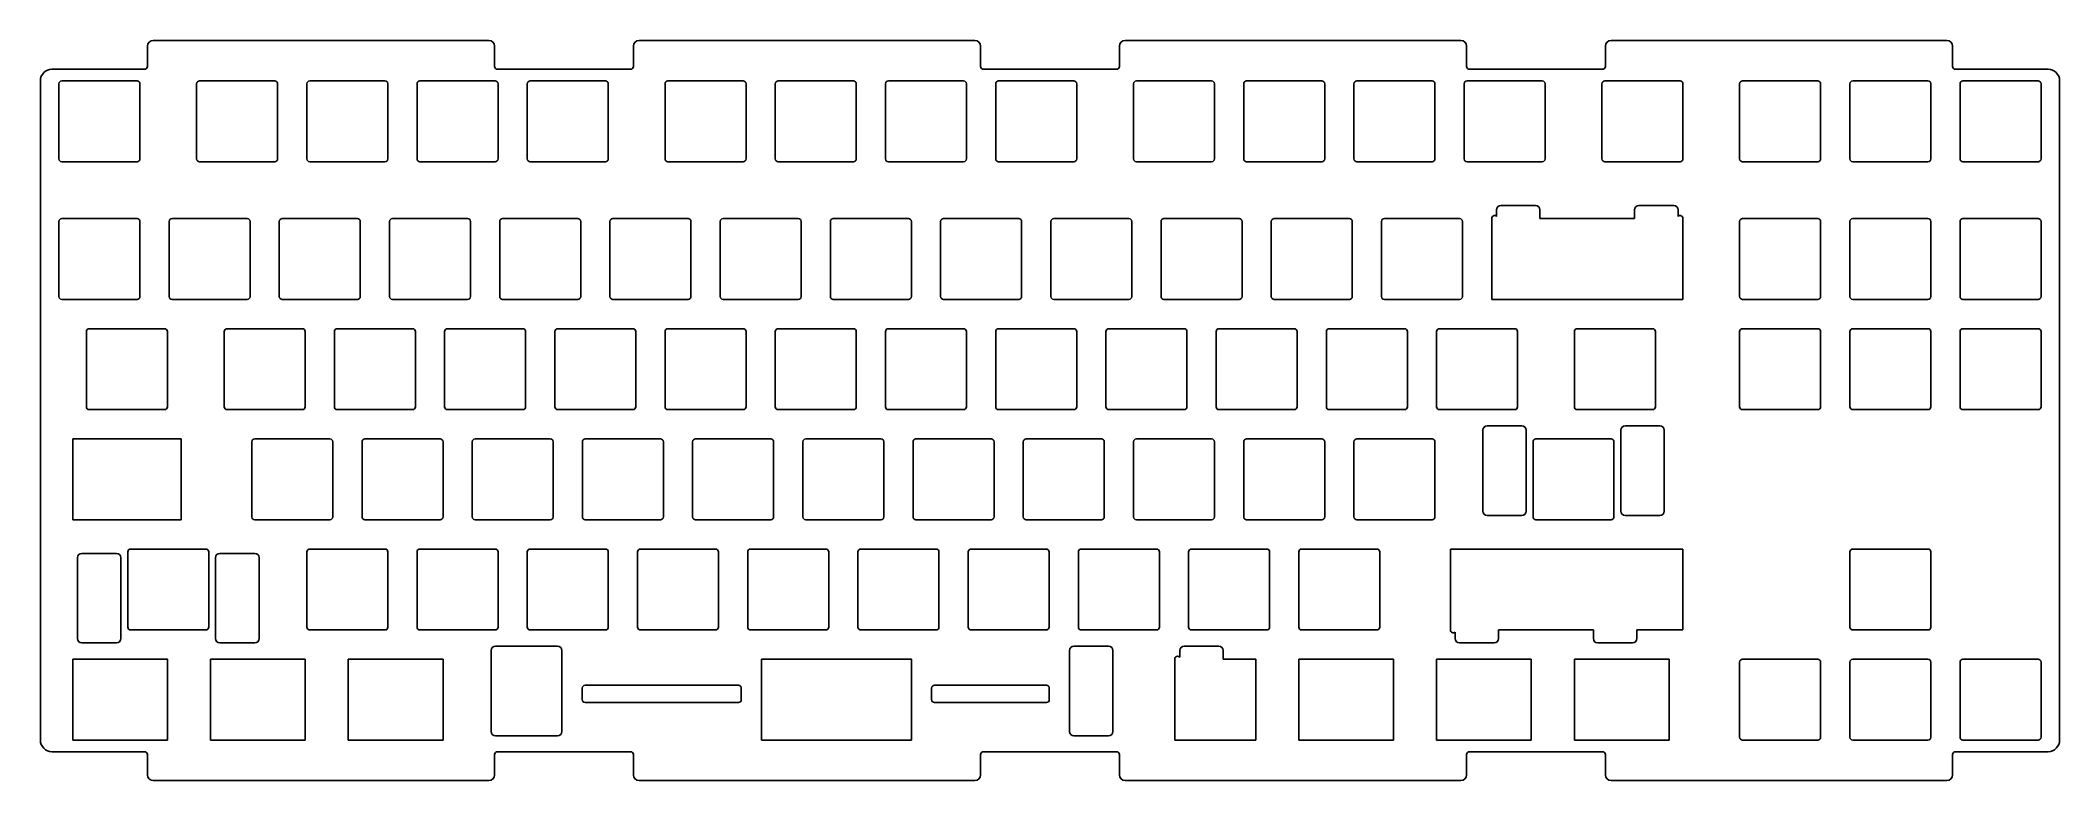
# Model space of a CAD drawing. Header units: millimetres. Extents: x 1 to 350, y -129 to -1.
import ezdxf

# ---------------------------------------------------------------- set-up
doc = ezdxf.new("R2010")
doc.units = ezdxf.units.MM
doc.linetypes.add('Continuous2', pattern=[0])

msp = doc.modelspace()

# ---------------------------------------------------------------- linework, layer by layer
at = {"color": 7, "linetype": 'Continuous2', "lineweight": -3, "true_color": 0xffffff}
for p, q in [((19.79, -2.38), (19.79, -5.88)), ((78.79, -1.38), (20.79, -1.38)), ((79.79, -5.88), (79.79, -2.38)), ((103.79, -2.38), (103.79, -5.88)), ((162.79, -1.38), (104.79, -1.38)), ((163.79, -5.88), (163.79, -2.38)), ((187.79, -2.38), (187.79, -5.88)), ((246.79, -1.38), (188.79, -1.38)), ((247.79, -5.88), (247.79, -2.38)), ((271.79, -2.38), (271.79, -5.88)), ((330.79, -1.38), (272.79, -1.38)), ((331.79, -5.88), (331.79, -2.38)), ((19.29, -6.38), (3.28, -6.38)), ((103.29, -6.38), (80.29, -6.38)), ((187.29, -6.38), (164.29, -6.38)), ((271.29, -6.38), (248.29, -6.38)), ((332.29, -6.38), (348.29, -6.38, 0)), ((1.28, -8.38), (1.28, -122.39)), ((4.48, -8.88), (4.48, -21.88)), ((4.98, -8.38), (17.98, -8.38)), ((18.48, -8.88), (18.48, -21.88)), ((28.29, -21.88), (28.29, -8.88)), ((28.79, -8.38), (41.79, -8.38)), ((42.29, -8.88), (42.29, -21.88)), ((47.34, -21.88), (47.34, -8.88)), ((47.84, -8.38), (60.84, -8.38)), ((61.34, -8.88), (61.34, -21.88)), ((66.39, -21.88), (66.39, -8.88)), ((66.89, -8.38), (79.89, -8.38)), ((80.39, -8.88), (80.39, -21.88)), ((85.44, -21.88), (85.44, -8.88)), ((85.94, -8.38), (98.94, -8.38)), ((99.44, -8.88), (99.44, -21.88)), ((109.25, -21.88), (109.25, -8.88)), ((109.75, -8.38), (122.75, -8.38)), ((123.25, -8.88), (123.25, -21.88)), ((128.3, -21.88), (128.3, -8.88)), ((128.8, -8.38), (141.8, -8.38)), ((142.3, -8.88), (142.3, -21.88)), ((147.35, -21.88), (147.35, -8.88)), ((147.85, -8.38), (160.85, -8.38)), ((161.35, -8.88), (161.35, -21.88)), ((166.4, -21.88), (166.4, -8.88)), ((166.9, -8.38), (179.9, -8.38)), ((180.4, -8.88), (180.4, -21.88)), ((190.22, -21.88), (190.22, -8.88)), ((190.72, -8.38), (203.72, -8.38)), ((204.22, -8.88), (204.22, -21.88)), ((209.27, -21.88), (209.27, -8.88)), ((209.77, -8.38), (222.77, -8.38)), ((223.27, -8.88), (223.27, -21.88)), ((228.32, -21.88), (228.32, -8.88)), ((228.82, -8.38), (241.82, -8.38)), ((242.32, -8.88), (242.32, -21.88)), ((247.37, -21.88), (247.37, -8.88)), ((247.87, -8.38), (260.87, -8.38)), ((261.37, -8.88), (261.37, -21.88)), ((271.18, -21.88), (271.18, -8.88)), ((271.68, -8.38), (284.68, -8.38)), ((285.18, -8.88), (285.18, -21.88)), ((294.99, -21.88), (294.99, -8.88)), ((295.49, -8.38), (308.49, -8.38)), ((308.99, -8.88), (308.99, -21.88)), ((314.04, -21.88), (314.04, -8.88)), ((314.54, -8.38), (327.54, -8.38)), ((328.04, -8.88), (328.04, -21.88)), ((333.09, -21.88), (333.09, -8.88)), ((333.59, -8.38), (346.59, -8.38)), ((347.09, -8.88), (347.09, -21.88)), ((350.29, -8.38), (350.29, -122.39)), ((4.98, -22.38), (17.98, -22.38)), ((28.79, -22.38), (41.79, -22.38)), ((47.84, -22.38), (60.84, -22.38)), ((66.89, -22.38), (79.89, -22.38)), ((85.94, -22.38), (98.94, -22.38)), ((109.75, -22.38), (122.75, -22.38)), ((128.8, -22.38), (141.8, -22.38)), ((147.85, -22.38), (160.85, -22.38)), ((166.9, -22.38), (179.9, -22.38)), ((190.72, -22.38), (203.72, -22.38)), ((209.77, -22.38), (222.77, -22.38)), ((228.82, -22.38), (241.82, -22.38)), ((247.87, -22.38), (260.87, -22.38)), ((271.68, -22.38), (284.68, -22.38)), ((295.49, -22.38), (308.49, -22.38)), ((314.54, -22.38), (327.54, -22.38)), ((333.59, -22.38), (346.59, -22.38)), ((252.97, -30.69), (252.97, -31.83)), ((259.72, -29.94), (253.72, -29.94)), ((260.47, -32.19), (260.47, -30.69)), ((276.84, -30.69), (276.84, -32.19)), ((283.59, -29.94), (277.59, -29.94)), ((284.34, -31.83), (284.34, -30.69)), ((4.48, -32.69), (4.48, -45.69)), ((4.98, -32.19), (17.98, -32.19)), ((18.48, -32.69), (18.48, -45.69)), ((23.53, -45.69), (23.53, -32.69)), ((24.03, -32.19), (37.03, -32.19)), ((37.53, -32.69), (37.53, -45.69)), ((42.58, -45.69), (42.58, -32.69)), ((43.08, -32.19), (56.08, -32.19)), ((56.58, -32.69), (56.58, -45.69)), ((61.63, -45.69), (61.63, -32.69)), ((62.13, -32.19), (75.13, -32.19)), ((75.63, -32.69), (75.63, -45.69)), ((80.68, -45.69), (80.68, -32.69)), ((81.18, -32.19), (94.18, -32.19)), ((94.68, -32.69), (94.68, -45.69)), ((99.73, -45.69), (99.73, -32.69)), ((100.23, -32.19), (113.23, -32.19)), ((113.73, -32.69), (113.73, -45.69)), ((118.78, -45.69), (118.78, -32.69)), ((119.28, -32.19), (132.28, -32.19)), ((132.78, -32.69), (132.78, -45.69)), ((137.83, -45.69), (137.83, -32.69)), ((138.33, -32.19), (151.33, -32.19)), ((151.83, -32.69), (151.83, -45.69)), ((156.88, -45.69), (156.88, -32.69)), ((157.38, -32.19), (170.38, -32.19)), ((170.88, -32.69), (170.88, -45.69)), ((175.93, -45.69), (175.93, -32.69)), ((176.43, -32.19), (189.43, -32.19)), ((189.93, -32.69), (189.93, -45.69)), ((194.98, -45.69), (194.98, -32.69)), ((195.48, -32.19), (208.48, -32.19)), ((208.98, -32.69), (208.98, -45.69)), ((214.03, -45.69), (214.03, -32.69)), ((214.53, -32.19), (227.53, -32.19)), ((228.03, -32.69), (228.03, -45.69)), ((233.08, -45.69), (233.08, -32.69)), ((233.58, -32.19), (246.58, -32.19)), ((247.08, -32.69), (247.08, -45.69)), ((252.13, -46.19), (252.13, -32.19)), ((260.47, -32.19), (276.84, -32.19)), ((294.99, -45.69), (294.99, -32.69)), ((295.49, -32.19), (308.49, -32.19)), ((308.99, -32.69), (308.99, -45.69)), ((314.04, -45.69), (314.04, -32.69)), ((314.54, -32.19), (327.54, -32.19)), ((328.04, -32.69), (328.04, -45.69)), ((333.09, -45.69), (333.09, -32.69)), ((333.59, -32.19), (346.59, -32.19)), ((347.09, -32.69), (347.09, -45.69)), ((4.98, -46.19), (17.98, -46.19)), ((24.03, -46.19), (37.03, -46.19)), ((43.08, -46.19), (56.08, -46.19)), ((62.13, -46.19), (75.13, -46.19)), ((81.18, -46.19), (94.18, -46.19)), ((100.23, -46.19), (113.23, -46.19)), ((119.28, -46.19), (132.28, -46.19)), ((138.33, -46.19), (151.33, -46.19)), ((157.38, -46.19), (170.38, -46.19)), ((176.43, -46.19), (189.43, -46.19)), ((195.48, -46.19), (208.48, -46.19)), ((214.53, -46.19), (227.53, -46.19)), ((233.58, -46.19), (246.58, -46.19)), ((284.18, -46.19), (253.13, -46.19)), ((295.49, -46.19), (308.49, -46.19)), ((314.54, -46.19), (327.54, -46.19)), ((333.59, -46.19), (346.59, -46.19)), ((9.24, -64.74), (9.24, -51.74)), ((9.74, -51.24), (22.74, -51.24)), ((23.24, -51.74), (23.24, -64.74)), ((33.05, -64.74), (33.05, -51.74)), ((33.55, -51.24), (46.55, -51.24)), ((47.05, -51.74), (47.05, -64.74)), ((52.1, -64.74), (52.1, -51.74)), ((52.6, -51.24), (65.6, -51.24)), ((66.1, -51.74), (66.1, -64.74)), ((71.15, -64.74), (71.15, -51.74)), ((71.65, -51.24), (84.65, -51.24)), ((85.15, -51.74), (85.15, -64.74)), ((90.2, -64.74), (90.2, -51.74)), ((90.7, -51.24), (103.7, -51.24)), ((104.2, -51.74), (104.2, -64.74)), ((109.25, -64.74), (109.25, -51.74)), ((109.75, -51.24), (122.75, -51.24)), ((123.25, -51.74), (123.25, -64.74)), ((128.3, -64.74), (128.3, -51.74)), ((128.8, -51.24), (141.8, -51.24)), ((142.3, -51.74), (142.3, -64.74)), ((147.35, -64.74), (147.35, -51.74)), ((147.85, -51.24), (160.85, -51.24)), ((161.35, -51.74), (161.35, -64.74)), ((166.4, -64.74), (166.4, -51.74)), ((166.9, -51.24), (179.9, -51.24)), ((180.4, -51.74), (180.4, -64.74)), ((185.45, -64.74), (185.45, -51.74)), ((185.95, -51.24), (198.95, -51.24)), ((199.45, -51.74), (199.45, -64.74)), ((204.5, -64.74), (204.5, -51.74)), ((205, -51.24), (218, -51.24)), ((218.5, -51.74), (218.5, -64.74)), ((223.55, -64.74), (223.55, -51.74)), ((224.05, -51.24), (237.05, -51.24)), ((237.55, -51.74), (237.55, -64.74)), ((242.6, -64.74), (242.6, -51.74)), ((243.1, -51.24), (256.1, -51.24)), ((256.6, -51.74), (256.6, -64.74)), ((266.42, -64.74), (266.42, -51.74)), ((266.92, -51.24), (279.92, -51.24)), ((280.42, -51.74), (280.42, -64.74)), ((294.99, -64.74), (294.99, -51.74)), ((295.49, -51.24), (308.49, -51.24)), ((308.99, -51.74), (308.99, -64.74)), ((314.04, -64.74), (314.04, -51.74)), ((314.54, -51.24), (327.54, -51.24)), ((328.04, -51.74), (328.04, -64.74)), ((333.09, -64.74), (333.09, -51.74)), ((333.59, -51.24), (346.59, -51.24)), ((347.09, -51.74), (347.09, -64.74)), ((9.74, -65.24), (22.74, -65.24)), ((33.55, -65.24), (46.55, -65.24)), ((52.6, -65.24), (65.6, -65.24)), ((71.65, -65.24), (84.65, -65.24)), ((90.7, -65.24), (103.7, -65.24)), ((109.75, -65.24), (122.75, -65.24)), ((128.8, -65.24), (141.8, -65.24)), ((147.85, -65.24), (160.85, -65.24)), ((166.9, -65.24), (179.9, -65.24)), ((185.95, -65.24), (198.95, -65.24)), ((205, -65.24), (218, -65.24)), ((224.05, -65.24), (237.05, -65.24)), ((243.1, -65.24), (256.1, -65.24)), ((266.92, -65.24), (279.92, -65.24)), ((295.49, -65.24), (308.49, -65.24)), ((314.54, -65.24), (327.54, -65.24)), ((333.59, -65.24), (346.59, -65.24)), ((250.59, -82.79), (250.59, -68.79)), ((251.34, -68.04), (257.34, -68.04)), ((258.09, -68.79), (258.09, -82.79)), ((274.46, -82.79), (274.46, -68.79)), ((275.21, -68.04), (281.21, -68.04)), ((281.96, -68.79), (281.96, -82.79)), ((6.86, -84.29), (6.86, -70.29)), ((25.62, -70.29), (25.62, -84.29)), ((37.82, -83.79), (37.82, -70.79)), ((38.32, -70.29), (51.32, -70.29)), ((51.82, -70.79), (51.82, -83.79)), ((56.87, -83.79), (56.87, -70.79)), ((57.37, -70.29), (70.37, -70.29)), ((70.87, -70.79), (70.87, -83.79)), ((75.92, -83.79), (75.92, -70.79)), ((76.42, -70.29), (89.42, -70.29)), ((89.92, -70.79), (89.92, -83.79)), ((94.97, -83.79), (94.97, -70.79)), ((95.47, -70.29), (108.47, -70.29)), ((108.97, -70.79), (108.97, -83.79)), ((114.02, -83.79), (114.02, -70.79)), ((114.52, -70.29), (127.52, -70.29)), ((128.02, -70.79), (128.02, -83.79)), ((133.07, -83.79), (133.07, -70.79)), ((133.57, -70.29), (146.57, -70.29)), ((147.07, -70.79), (147.07, -83.79)), ((152.12, -83.79), (152.12, -70.79)), ((152.62, -70.29), (165.62, -70.29)), ((166.12, -70.79), (166.12, -83.79)), ((171.17, -83.79), (171.17, -70.79)), ((171.67, -70.29), (184.67, -70.29)), ((185.17, -70.79), (185.17, -83.79)), ((190.22, -83.79), (190.22, -70.79)), ((190.72, -70.29), (203.72, -70.29)), ((204.22, -70.79), (204.22, -83.79)), ((209.27, -83.79), (209.27, -70.79)), ((209.77, -70.29), (222.77, -70.29)), ((223.27, -70.79), (223.27, -83.79)), ((228.32, -83.79), (228.32, -70.79)), ((228.82, -70.29), (241.82, -70.29)), ((242.32, -70.79), (242.32, -83.79)), ((259.27, -83.79), (259.27, -70.79)), ((272.77, -70.29), (259.77, -70.29)), ((273.27, -70.79), (273.27, -83.79)), ((257.34, -83.54), (251.34, -83.54)), ((281.21, -83.54), (275.21, -83.54)), ((38.32, -84.29), (51.32, -84.29)), ((57.37, -84.29), (70.37, -84.29)), ((76.42, -84.29), (89.42, -84.29)), ((95.47, -84.29), (108.47, -84.29)), ((114.52, -84.29), (127.52, -84.29)), ((133.57, -84.29), (146.57, -84.29)), ((152.62, -84.29), (165.62, -84.29)), ((171.67, -84.29), (184.67, -84.29)), ((190.72, -84.29), (203.72, -84.29)), ((209.77, -84.29), (222.77, -84.29)), ((228.82, -84.29), (241.82, -84.29)), ((272.77, -84.29), (259.77, -84.29)), ((8.45, -90.09), (14.45, -90.09)), ((16.39, -102.84), (16.39, -89.84)), ((29.89, -89.34), (16.89, -89.34)), ((30.39, -89.84), (30.39, -102.84)), ((32.32, -90.09), (38.32, -90.09)), ((47.34, -102.84), (47.34, -89.84)), ((47.84, -89.34), (60.84, -89.34)), ((61.34, -89.84), (61.34, -102.84)), ((66.39, -102.84), (66.39, -89.84)), ((66.89, -89.34), (79.89, -89.34)), ((80.39, -89.84), (80.39, -102.84)), ((85.44, -102.84), (85.44, -89.84)), ((85.94, -89.34), (98.94, -89.34)), ((99.44, -89.84), (99.44, -102.84)), ((104.49, -102.84), (104.49, -89.84)), ((104.99, -89.34), (117.99, -89.34)), ((118.49, -89.84), (118.49, -102.84)), ((123.54, -102.84), (123.54, -89.84)), ((124.04, -89.34), (137.04, -89.34)), ((137.54, -89.84), (137.54, -102.84)), ((142.59, -102.84), (142.59, -89.84)), ((143.09, -89.34), (156.09, -89.34)), ((156.59, -89.84), (156.59, -102.84)), ((161.64, -102.84), (161.64, -89.84)), ((162.14, -89.34), (175.14, -89.34)), ((175.64, -89.84), (175.64, -102.84)), ((180.69, -102.84), (180.69, -89.84)), ((181.19, -89.34), (194.19, -89.34)), ((194.69, -89.84), (194.69, -102.84)), ((199.74, -102.84), (199.74, -89.84)), ((200.24, -89.34), (213.24, -89.34)), ((213.74, -89.84), (213.74, -102.84)), ((218.79, -102.84), (218.79, -89.84)), ((219.29, -89.34), (232.29, -89.34)), ((232.79, -89.84), (232.79, -102.84)), ((244.99, -103.34), (244.99, -89.34)), ((285.18, -89.34), (285.18, -103.34)), ((314.04, -102.84), (314.04, -89.84)), ((314.54, -89.34), (327.54, -89.34)), ((328.04, -89.84), (328.04, -102.84)), ((7.7, -104.84), (7.7, -90.84)), ((15.2, -90.84), (15.2, -104.84)), ((31.57, -104.84), (31.57, -90.84)), ((39.07, -90.84), (39.07, -104.84)), ((29.89, -103.34), (16.89, -103.34)), ((47.84, -103.34), (60.84, -103.34)), ((66.89, -103.34), (79.89, -103.34)), ((85.94, -103.34), (98.94, -103.34)), ((104.99, -103.34), (117.99, -103.34)), ((124.04, -103.34), (137.04, -103.34)), ((143.09, -103.34), (156.09, -103.34)), ((162.14, -103.34), (175.14, -103.34)), ((181.19, -103.34), (194.19, -103.34)), ((200.24, -103.34), (213.24, -103.34)), ((219.29, -103.34), (232.29, -103.34)), ((245.82, -104.84), (245.82, -103.71)), ((269.7, -103.34), (253.32, -103.34)), ((253.32, -103.34), (253.32, -104.84)), ((269.7, -104.84), (269.7, -103.34)), ((277.2, -103.34), (277.2, -104.84)), ((314.54, -103.34), (327.54, -103.34)), ((14.45, -105.59), (8.45, -105.59)), ((38.32, -105.59), (32.32, -105.59)), ((79.17, -120.89), (79.17, -106.89)), ((79.92, -106.14), (90.68, -106.14)), ((91.43, -106.89), (91.43, -120.89)), ((179.17, -120.89), (179.17, -106.89)), ((179.92, -106.14), (185.92, -106.14)), ((186.67, -106.89), (186.67, -120.89)), ((198.23, -108.06), (198.23, -106.89)), ((198.98, -106.14), (204.98, -106.14)), ((205.73, -106.89), (205.73, -108.39)), ((252.57, -105.59), (246.57, -105.59)), ((276.45, -105.59), (270.45, -105.59)), ((6.86, -122.39), (6.86, -108.39)), ((23.24, -108.39), (23.24, -122.39)), ((30.67, -122.39), (30.67, -108.39)), ((47.05, -108.39), (47.05, -122.39)), ((54.49, -122.39), (54.49, -108.39)), ((70.87, -108.39), (70.87, -122.39)), ((125.92, -122.39), (125.92, -108.39)), ((151.83, -108.39), (151.83, -122.39)), ((197.36, -122.39), (197.36, -108.39)), ((211.36, -108.39), (211.36, -122.39)), ((218.79, -122.39), (218.79, -108.39)), ((235.17, -108.39), (235.17, -122.39)), ((242.6, -122.39), (242.6, -108.39)), ((258.98, -108.39), (258.98, -122.39)), ((266.42, -122.39), (266.42, -108.39)), ((282.8, -108.39), (282.8, -122.39)), ((294.99, -121.89), (294.99, -108.89)), ((295.49, -108.39), (308.49, -108.39)), ((308.99, -108.89), (308.99, -121.89)), ((314.04, -121.89), (314.04, -108.89)), ((314.54, -108.39), (327.54, -108.39)), ((328.04, -108.89), (328.04, -121.89)), ((333.09, -121.89), (333.09, -108.89)), ((333.59, -108.39), (346.59, -108.39)), ((347.09, -108.89), (347.09, -121.89)), ((94.93, -115.39), (94.93, -113.39)), ((95.43, -112.89), (121.92, -112.89)), ((122.42, -113.39), (122.42, -115.39)), ((155.33, -115.39), (155.33, -113.39)), ((155.83, -112.89), (175.17, -112.89)), ((175.67, -113.39), (175.67, -115.39)), ((121.92, -115.89), (95.43, -115.89)), ((175.17, -115.89), (155.83, -115.89)), ((90.68, -121.64), (79.92, -121.64)), ((185.92, -121.64), (179.92, -121.64)), ((19.29, -124.39), (3.28, -124.39)), ((19.79, -124.89), (19.79, -128.39)), ((79.79, -128.39), (79.79, -124.89)), ((80.29, -124.39), (103.29, -124.39)), ((103.79, -124.89), (103.79, -128.39)), ((163.79, -128.39), (163.79, -124.89)), ((164.29, -124.39), (187.29, -124.39)), ((187.79, -124.89), (187.79, -128.39)), ((247.79, -128.39), (247.79, -124.89)), ((248.29, -124.39), (271.29, -124.39)), ((271.79, -124.89), (271.79, -128.39)), ((295.49, -122.39), (308.49, -122.39)), ((314.54, -122.39), (327.54, -122.39)), ((331.79, -128.39), (331.79, -124.89)), ((332.29, -124.39), (348.29, -124.39)), ((333.59, -122.39), (346.59, -122.39)), ((20.79, -129.39), (78.79, -129.39)), ((104.79, -129.39), (162.79, -129.39)), ((188.79, -129.39), (246.79, -129.39)), ((272.79, -129.39), (330.79, -129.39))]:
    msp.add_line(p, q, dxfattribs=at)
at = {"color": 176, "linetype": 'Continuous2', "lineweight": -3, "true_color": 0x000080}
for p, q in [((285.18, -46.19), (285.18, -32.19)), ((252.13, -46.19), (253.13, -46.19)), ((284.18, -46.19), (285.18, -46.19)), ((6.86, -70.29), (25.62, -70.29)), ((6.86, -84.29), (25.62, -84.29)), ((285.18, -89.34), (244.99, -89.34)), ((277.2, -103.34), (285.18, -103.34)), ((6.86, -108.39), (23.24, -108.39)), ((30.67, -108.39), (47.05, -108.39)), ((54.49, -108.39), (70.87, -108.39)), ((125.92, -108.39), (151.83, -108.39)), ((205.73, -108.39), (211.36, -108.39)), ((218.79, -108.39), (235.17, -108.39)), ((242.6, -108.39), (258.98, -108.39)), ((266.42, -108.39), (282.8, -108.39)), ((6.86, -122.39), (23.24, -122.39)), ((30.67, -122.39), (47.05, -122.39)), ((54.49, -122.39), (70.87, -122.39)), ((125.92, -122.39), (151.83, -122.39)), ((197.36, -122.39), (211.36, -122.39)), ((218.79, -122.39), (235.17, -122.39)), ((242.6, -122.39), (258.98, -122.39)), ((266.42, -122.39), (282.8, -122.39))]:
    msp.add_line(p, q, dxfattribs=at)
at = {"color": 7, "linetype": 'Continuous2', "lineweight": -3, "true_color": 0xffffff}
for centre, radius, start, end in [((20.79, -2.38), 1, 90, 180), ((78.79, -2.38), 1, 360, 90), ((104.79, -2.38), 1, 90, 180), ((162.79, -2.38), 1, 0, 90), ((188.79, -2.38), 1, 90, 180), ((246.79, -2.38), 1, 0, 90), ((272.79, -2.38), 1, 90, 180), ((330.79, -2.38), 1, 360, 90), ((3.28, -8.38), 2, 90, 180), ((19.29, -5.88), 0.5, 270, 0), ((80.29, -5.88), 0.5, 180, 270), ((103.29, -5.88), 0.5, 270, 360), ((164.29, -5.88), 0.5, 180, 270), ((187.29, -5.88), 0.5, 270, 0), ((248.29, -5.88), 0.5, 180, 270), ((271.29, -5.88), 0.5, 270, 0), ((332.29, -5.88), 0.5, 180, 270), ((348.29, -8.38), 2, 360, 90), ((4.98, -8.88), 0.5, 90, 180), ((17.98, -8.88), 0.5, 360, 90), ((28.79, -8.88), 0.5, 90, 180), ((41.79, -8.88), 0.5, 360, 90), ((47.84, -8.88), 0.5, 90, 180), ((60.84, -8.88), 0.5, 360, 90), ((66.89, -8.88), 0.5, 90, 180), ((79.89, -8.88), 0.5, 360, 90), ((85.94, -8.88), 0.5, 90, 180), ((98.94, -8.88), 0.5, 360, 90), ((109.75, -8.88), 0.5, 90, 180), ((122.75, -8.88), 0.5, 360, 90), ((128.8, -8.88), 0.5, 90, 180), ((141.8, -8.88), 0.5, 360, 90), ((147.85, -8.88), 0.5, 90, 180), ((160.85, -8.88), 0.5, 360, 90), ((166.9, -8.88), 0.5, 90, 180), ((179.9, -8.88), 0.5, 360, 90), ((190.72, -8.88), 0.5, 90, 180), ((203.72, -8.88), 0.5, 360, 90), ((209.77, -8.88), 0.5, 90, 180), ((222.77, -8.88), 0.5, 360, 90), ((228.82, -8.88), 0.5, 90, 180), ((241.82, -8.88), 0.5, 360, 90), ((247.87, -8.88), 0.5, 90, 180), ((260.87, -8.88), 0.5, 360, 90), ((271.68, -8.88), 0.5, 90, 180), ((284.68, -8.88), 0.5, 360, 90), ((295.49, -8.88), 0.5, 90, 180), ((308.49, -8.88), 0.5, 360, 90), ((314.54, -8.88), 0.5, 90, 180), ((327.54, -8.88), 0.5, 360, 90), ((333.59, -8.88), 0.5, 90, 180), ((346.59, -8.88), 0.5, 360, 90), ((4.98, -21.88), 0.5, 180, 270), ((17.98, -21.88), 0.5, 270, 0), ((28.79, -21.88), 0.5, 180, 270), ((41.79, -21.88), 0.5, 270, 0), ((47.84, -21.88), 0.5, 180, 270), ((60.84, -21.88), 0.5, 270, 0), ((66.89, -21.88), 0.5, 180, 270), ((79.89, -21.88), 0.5, 270, 0), ((85.94, -21.88), 0.5, 180, 270), ((98.94, -21.88), 0.5, 270, 0), ((109.75, -21.88), 0.5, 180, 270), ((122.75, -21.88), 0.5, 270, 0), ((128.8, -21.88), 0.5, 180, 270), ((141.8, -21.88), 0.5, 270, 0), ((147.85, -21.88), 0.5, 180, 270), ((160.85, -21.88), 0.5, 270, 0), ((166.9, -21.88), 0.5, 180, 270), ((179.9, -21.88), 0.5, 270, 0), ((190.72, -21.88), 0.5, 180, 270), ((203.72, -21.88), 0.5, 270, 0), ((209.77, -21.88), 0.5, 180, 270), ((222.77, -21.88), 0.5, 270, 0), ((228.82, -21.88), 0.5, 180, 270), ((241.82, -21.88), 0.5, 270, 0), ((247.87, -21.88), 0.5, 180, 270), ((260.87, -21.88), 0.5, 270, 0), ((271.68, -21.88), 0.5, 180, 270), ((284.68, -21.88), 0.5, 270, 0), ((295.49, -21.88), 0.5, 180, 270), ((308.49, -21.88), 0.5, 270, 0), ((314.54, -21.88), 0.5, 180, 270), ((327.54, -21.88), 0.5, 270, 0), ((333.59, -21.88), 0.5, 180, 270), ((346.59, -21.88), 0.5, 270, 0), ((253.72, -30.69), 0.75, 90, 180), ((259.72, -30.69), 0.75, 0, 90), ((277.59, -30.69), 0.75, 90, 180), ((283.59, -30.69), 0.75, 0, 90), ((4.98, -32.69), 0.5, 90, 180), ((17.98, -32.69), 0.5, 360, 90), ((24.03, -32.69), 0.5, 90, 180), ((37.03, -32.69), 0.5, 360, 90), ((43.08, -32.69), 0.5, 90, 180), ((56.08, -32.69), 0.5, 360, 90), ((62.13, -32.69), 0.5, 90, 180), ((75.13, -32.69), 0.5, 360, 90), ((81.18, -32.69), 0.5, 90, 180), ((94.18, -32.69), 0.5, 360, 90), ((100.23, -32.69), 0.5, 90, 180), ((113.23, -32.69), 0.5, 360, 90), ((119.28, -32.69), 0.5, 90, 180), ((132.28, -32.69), 0.5, 360, 90), ((138.33, -32.69), 0.5, 90, 180), ((151.33, -32.69), 0.5, 360, 90), ((157.38, -32.69), 0.5, 90, 180), ((170.38, -32.69), 0.5, 360, 90), ((176.43, -32.69), 0.5, 90, 180), ((189.43, -32.69), 0.5, 360, 90), ((195.48, -32.69), 0.5, 90, 180), ((208.48, -32.69), 0.5, 360, 90), ((214.53, -32.69), 0.5, 90, 180), ((227.53, -32.69), 0.5, 360, 90), ((233.58, -32.69), 0.5, 90, 180), ((246.58, -32.69), 0.5, 360, 90), ((252.63, -32.19), 0.5, 47.6235, 180), ((284.68, -32.19), 0.5, 360, 132.3765), ((295.49, -32.69), 0.5, 90, 180), ((308.49, -32.69), 0.5, 360, 90), ((314.54, -32.69), 0.5, 90, 180), ((327.54, -32.69), 0.5, 360, 90), ((333.59, -32.69), 0.5, 90, 180), ((346.59, -32.69), 0.5, 360, 90), ((4.98, -45.69), 0.5, 180, 270), ((17.98, -45.69), 0.5, 270, 0), ((24.03, -45.69), 0.5, 180, 270), ((37.03, -45.69), 0.5, 270, 0), ((43.08, -45.69), 0.5, 180, 270), ((56.08, -45.69), 0.5, 270, 0), ((62.13, -45.69), 0.5, 180, 270), ((75.13, -45.69), 0.5, 270, 360), ((81.18, -45.69), 0.5, 180, 270), ((94.18, -45.69), 0.5, 270, 360), ((100.23, -45.69), 0.5, 180, 270), ((113.23, -45.69), 0.5, 270, 360), ((119.28, -45.69), 0.5, 180, 270), ((132.28, -45.69), 0.5, 270, 0), ((138.33, -45.69), 0.5, 180, 270), ((151.33, -45.69), 0.5, 270, 0), ((157.38, -45.69), 0.5, 180, 270), ((170.38, -45.69), 0.5, 270, 0), ((176.43, -45.69), 0.5, 180, 270), ((189.43, -45.69), 0.5, 270, 0), ((195.48, -45.69), 0.5, 180, 270), ((208.48, -45.69), 0.5, 270, 0), ((214.53, -45.69), 0.5, 180, 270), ((227.53, -45.69), 0.5, 270, 0), ((233.58, -45.69), 0.5, 180, 270), ((246.58, -45.69), 0.5, 270, 0), ((295.49, -45.69), 0.5, 180, 270), ((308.49, -45.69), 0.5, 270, 0), ((314.54, -45.69), 0.5, 180, 270), ((327.54, -45.69), 0.5, 270, 0), ((333.59, -45.69), 0.5, 180, 270), ((346.59, -45.69), 0.5, 270, 0), ((9.74, -51.74), 0.5, 90, 180), ((22.74, -51.74), 0.5, 360, 90), ((33.55, -51.74), 0.5, 90, 180), ((46.55, -51.74), 0.5, 360, 90), ((52.6, -51.74), 0.5, 90, 180), ((65.6, -51.74), 0.5, 360, 90), ((71.65, -51.74), 0.5, 90, 180), ((84.65, -51.74), 0.5, 360, 90), ((90.7, -51.74), 0.5, 90, 180), ((103.7, -51.74), 0.5, 360, 90), ((109.75, -51.74), 0.5, 90, 180), ((122.75, -51.74), 0.5, 360, 90), ((128.8, -51.74), 0.5, 90, 180), ((141.8, -51.74), 0.5, 360, 90), ((147.85, -51.74), 0.5, 90, 180), ((160.85, -51.74), 0.5, 360, 90), ((166.9, -51.74), 0.5, 90, 180), ((179.9, -51.74), 0.5, 360, 90), ((185.95, -51.74), 0.5, 90, 180), ((198.95, -51.74), 0.5, 360, 90), ((205, -51.74), 0.5, 90, 180), ((218, -51.74), 0.5, 360, 90), ((224.05, -51.74), 0.5, 90, 180), ((237.05, -51.74), 0.5, 360, 90), ((243.1, -51.74), 0.5, 90, 180), ((256.1, -51.74), 0.5, 360, 90), ((266.92, -51.74), 0.5, 90, 180), ((279.92, -51.74), 0.5, 360, 90), ((295.49, -51.74), 0.5, 90, 180), ((308.49, -51.74), 0.5, 360, 90), ((314.54, -51.74), 0.5, 90, 180), ((327.54, -51.74), 0.5, 360, 90), ((333.59, -51.74), 0.5, 90, 180), ((346.59, -51.74), 0.5, 360, 90), ((9.74, -64.74), 0.5, 180, 270), ((22.74, -64.74), 0.5, 270, 0), ((33.55, -64.74), 0.5, 180, 270), ((46.55, -64.74), 0.5, 270, 0), ((52.6, -64.74), 0.5, 180, 270), ((65.6, -64.74), 0.5, 270, 0), ((71.65, -64.74), 0.5, 180, 270), ((84.65, -64.74), 0.5, 270, 0), ((90.7, -64.74), 0.5, 180, 270), ((103.7, -64.74), 0.5, 270, 0), ((109.75, -64.74), 0.5, 180, 270), ((122.75, -64.74), 0.5, 270, 0), ((128.8, -64.74), 0.5, 180, 270), ((141.8, -64.74), 0.5, 270, 0), ((147.85, -64.74), 0.5, 180, 270), ((160.85, -64.74), 0.5, 270, 0), ((166.9, -64.74), 0.5, 180, 270), ((179.9, -64.74), 0.5, 270, 0), ((185.95, -64.74), 0.5, 180, 270), ((198.95, -64.74), 0.5, 270, 360), ((205, -64.74), 0.5, 180, 270), ((218, -64.74), 0.5, 270, 0), ((224.05, -64.74), 0.5, 180, 270), ((237.05, -64.74), 0.5, 270, 0), ((243.1, -64.74), 0.5, 180, 270), ((256.1, -64.74), 0.5, 270, 0), ((266.92, -64.74), 0.5, 180, 270), ((279.92, -64.74), 0.5, 270, 0), ((295.49, -64.74), 0.5, 180, 270), ((308.49, -64.74), 0.5, 270, 0), ((314.54, -64.74), 0.5, 180, 270), ((327.54, -64.74), 0.5, 270, 0), ((333.59, -64.74), 0.5, 180, 270), ((346.59, -64.74), 0.5, 270, 0), ((251.34, -68.79), 0.75, 90, 180), ((257.34, -68.79), 0.75, 0, 90), ((275.21, -68.79), 0.75, 90, 180), ((281.21, -68.79), 0.75, 0, 90), ((38.32, -70.79), 0.5, 90, 180), ((51.32, -70.79), 0.5, 360, 90), ((57.37, -70.79), 0.5, 90, 180), ((70.37, -70.79), 0.5, 360, 90), ((76.42, -70.79), 0.5, 90, 180), ((89.42, -70.79), 0.5, 360, 90), ((95.47, -70.79), 0.5, 90, 180), ((108.47, -70.79), 0.5, 360, 90), ((114.52, -70.79), 0.5, 90, 180), ((127.52, -70.79), 0.5, 360, 90), ((133.57, -70.79), 0.5, 90, 180), ((146.57, -70.79), 0.5, 0, 90), ((152.62, -70.79), 0.5, 90, 180), ((165.62, -70.79), 0.5, 360, 90), ((171.67, -70.79), 0.5, 90, 180), ((184.67, -70.79), 0.5, 360, 90), ((190.72, -70.79), 0.5, 90, 180), ((203.72, -70.79), 0.5, 0, 90), ((209.77, -70.79), 0.5, 90, 180), ((222.77, -70.79), 0.5, 0, 90), ((228.82, -70.79), 0.5, 90, 180), ((241.82, -70.79), 0.5, 0, 90), ((259.77, -70.79), 0.5, 90, 180), ((272.77, -70.79), 0.5, 0, 90), ((251.34, -82.79), 0.75, 180, 270), ((257.34, -82.79), 0.75, 270, 0), ((275.21, -82.79), 0.75, 180, 270), ((281.21, -82.79), 0.75, 270, 360), ((38.32, -83.79), 0.5, 180, 270), ((51.32, -83.79), 0.5, 270, 0), ((57.37, -83.79), 0.5, 180, 270), ((70.37, -83.79), 0.5, 270, 0), ((76.42, -83.79), 0.5, 180, 270), ((89.42, -83.79), 0.5, 270, 360), ((95.47, -83.79), 0.5, 180, 270), ((108.47, -83.79), 0.5, 270, 0), ((114.52, -83.79), 0.5, 180, 270), ((127.52, -83.79), 0.5, 270, 0), ((133.57, -83.79), 0.5, 180, 270), ((146.57, -83.79), 0.5, 270, 360), ((152.62, -83.79), 0.5, 180, 270), ((165.62, -83.79), 0.5, 270, 0), ((171.67, -83.79), 0.5, 180, 270), ((184.67, -83.79), 0.5, 270, 0), ((190.72, -83.79), 0.5, 180, 270), ((203.72, -83.79), 0.5, 270, 360), ((209.77, -83.79), 0.5, 180, 270), ((222.77, -83.79), 0.5, 270, 0), ((228.82, -83.79), 0.5, 180, 270), ((241.82, -83.79), 0.5, 270, 360), ((259.77, -83.79), 0.5, 180, 270), ((272.77, -83.79), 0.5, 270, 0), ((8.45, -90.84), 0.75, 90, 180), ((14.45, -90.84), 0.75, 360, 90), ((16.89, -89.84), 0.5, 90, 180), ((29.89, -89.84), 0.5, 360, 90), ((32.32, -90.84), 0.75, 90, 180), ((38.32, -90.84), 0.75, 0, 90), ((47.84, -89.84), 0.5, 90, 180), ((60.84, -89.84), 0.5, 360, 90), ((66.89, -89.84), 0.5, 90, 180), ((79.89, -89.84), 0.5, 360, 90), ((85.94, -89.84), 0.5, 90, 180), ((98.94, -89.84), 0.5, 360, 90), ((104.99, -89.84), 0.5, 90, 180), ((117.99, -89.84), 0.5, 360, 90), ((124.04, -89.84), 0.5, 90, 180), ((137.04, -89.84), 0.5, 360, 90), ((143.09, -89.84), 0.5, 90, 180), ((156.09, -89.84), 0.5, 360, 90), ((162.14, -89.84), 0.5, 90, 180), ((175.14, -89.84), 0.5, 360, 90), ((181.19, -89.84), 0.5, 90, 180), ((194.19, -89.84), 0.5, 360, 90), ((200.24, -89.84), 0.5, 90, 180), ((213.24, -89.84), 0.5, 0, 90), ((219.29, -89.84), 0.5, 90, 180), ((232.29, -89.84), 0.5, 360, 90), ((314.54, -89.84), 0.5, 90, 180), ((327.54, -89.84), 0.5, 360, 90), ((16.89, -102.84), 0.5, 180, 270), ((29.89, -102.84), 0.5, 270, 0), ((47.84, -102.84), 0.5, 180, 270), ((60.84, -102.84), 0.5, 270, 0), ((66.89, -102.84), 0.5, 180, 270), ((79.89, -102.84), 0.5, 270, 360), ((85.94, -102.84), 0.5, 180, 270), ((98.94, -102.84), 0.5, 270, 0), ((104.99, -102.84), 0.5, 180, 270), ((117.99, -102.84), 0.5, 270, 0), ((124.04, -102.84), 0.5, 180, 270), ((137.04, -102.84), 0.5, 270, 0), ((143.09, -102.84), 0.5, 180, 270), ((156.09, -102.84), 0.5, 270, 0), ((162.14, -102.84), 0.5, 180, 270), ((175.14, -102.84), 0.5, 270, 0), ((181.19, -102.84), 0.5, 180, 270), ((194.19, -102.84), 0.5, 270, 0), ((200.24, -102.84), 0.5, 180, 270), ((213.24, -102.84), 0.5, 270, 0), ((219.29, -102.84), 0.5, 180, 270), ((232.29, -102.84), 0.5, 270, 0), ((245.49, -103.34), 0.5, 180, 312.3765), ((314.54, -102.84), 0.5, 180, 270), ((327.54, -102.84), 0.5, 270, 0), ((8.45, -104.84), 0.75, 180, 270), ((14.45, -104.84), 0.75, 270, 360), ((32.32, -104.84), 0.75, 180, 270), ((38.32, -104.84), 0.75, 270, 360), ((79.92, -106.89), 0.75, 90, 180), ((90.68, -106.89), 0.75, 0, 90), ((179.92, -106.89), 0.75, 90, 180), ((185.92, -106.89), 0.75, 0, 90), ((197.86, -108.39), 0.5, 42.2686, 180), ((198.98, -106.89), 0.75, 90, 180), ((204.98, -106.89), 0.75, 0, 90), ((246.57, -104.84), 0.75, 180, 270), ((252.57, -104.84), 0.75, 270, 360), ((270.45, -104.84), 0.75, 180, 270), ((276.45, -104.84), 0.75, 270, 360), ((295.49, -108.89), 0.5, 90, 180), ((308.49, -108.89), 0.5, 360, 90), ((314.54, -108.89), 0.5, 90, 180), ((327.54, -108.89), 0.5, 360, 90), ((333.59, -108.89), 0.5, 90, 180), ((346.59, -108.89), 0.5, 360, 90), ((95.43, -113.39), 0.5, 90, 180), ((121.92, -113.39), 0.5, 0, 90), ((155.83, -113.39), 0.5, 90, 180), ((175.17, -113.39), 0.5, 0, 90), ((95.43, -115.39), 0.5, 180, 270), ((121.92, -115.39), 0.5, 270, 360), ((155.83, -115.39), 0.5, 180, 270), ((175.17, -115.39), 0.5, 270, 0), ((79.92, -120.89), 0.75, 180, 270), ((90.68, -120.89), 0.75, 270, 360), ((179.92, -120.89), 0.75, 180, 270), ((185.92, -120.89), 0.75, 270, 360), ((295.49, -121.89), 0.5, 180, 270), ((308.49, -121.89), 0.5, 270, 0), ((314.54, -121.89), 0.5, 180, 270), ((327.54, -121.89), 0.5, 270, 0), ((333.59, -121.89), 0.5, 180, 270), ((346.59, -121.89), 0.5, 270, 0), ((3.28, -122.39), 2, 180, 270), ((19.29, -124.89), 0.5, 360, 90), ((80.29, -124.89), 0.5, 90, 180), ((103.29, -124.89), 0.5, 360, 90), ((164.29, -124.89), 0.5, 90, 180), ((187.29, -124.89), 0.5, 360, 90), ((248.29, -124.89), 0.5, 90, 180), ((271.29, -124.89), 0.5, 360, 90), ((332.29, -124.89), 0.5, 90, 180), ((348.29, -122.39), 2, 270, 0), ((20.79, -128.39), 1, 180, 270), ((78.79, -128.39), 1, 270, 0), ((104.79, -128.39), 1, 180, 270), ((162.79, -128.39), 1, 270, 0), ((188.79, -128.39), 1, 180, 270), ((246.79, -128.39), 1, 270, 0), ((272.79, -128.39), 1, 180, 270), ((330.79, -128.39), 1, 270, 0)]:
    msp.add_arc(centre, radius, start, end, dxfattribs=at)

doc.saveas('drawing.dxf')
